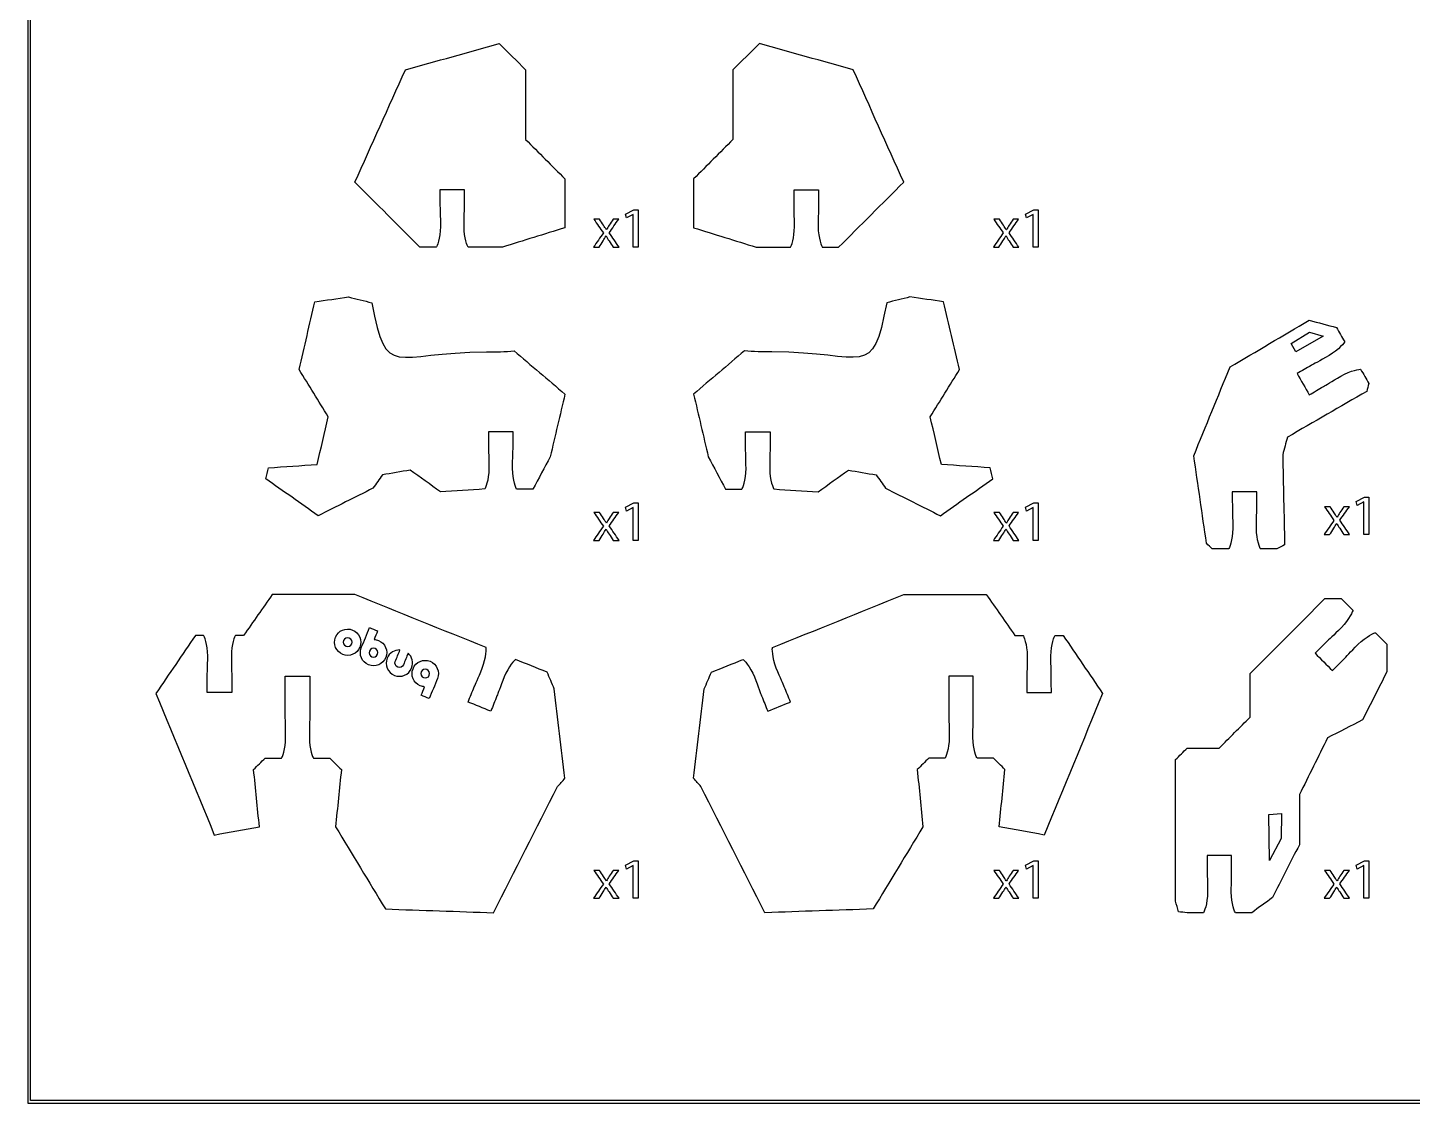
# Model space of a CAD drawing. Extents: x 0 to 850, y 0 to 600.
# Drawn here: x 0 to 169.5, y 0 to 131.6 of the extents above; entities that cross this region are included whole.
import ezdxf

# ---------------------------------------------------------------- set-up
doc = ezdxf.new("R2010")
doc.units = 0
doc.header["$MEASUREMENT"] = 0
doc.layers.add('DEFAULT', color=18, linetype='CONTINUOUS')

msp = doc.modelspace()

# ---------------------------------------------------------------- linework, layer by layer
at = {"layer": 'DEFAULT', "color": 5}
for points in [[(310, 375), (0, 375), (0, 0), (310, 0)], [(309.65, 0.35), (0.35, 0.35), (0.35, 374.65), (309.65, 374.65)], [(74.11, 108.74), (74.1, 108.74), (73.3, 108.31), (73.18, 108.78), (74.19, 109.32), (74.71, 109.32), (74.71, 104.73), (74.11, 104.73)], [(123.05, 108.74), (123.04, 108.74), (122.24, 108.31), (122.12, 108.78), (123.12, 109.32), (123.65, 109.32), (123.65, 104.73), (123.05, 104.73)], [(74.11, 72.87), (74.1, 72.87), (73.3, 72.44), (73.18, 72.91), (74.19, 73.45), (74.71, 73.45), (74.71, 68.86), (74.11, 68.86)], [(123.05, 72.87), (123.04, 72.87), (122.24, 72.44), (122.12, 72.91), (123.12, 73.45), (123.65, 73.45), (123.65, 68.86), (123.05, 68.86)], [(163.53, 73.58), (163.52, 73.58), (162.72, 73.15), (162.6, 73.62), (163.6, 74.16), (164.13, 74.16), (164.13, 69.57), (163.53, 69.57)], [(74.11, 29.09), (74.1, 29.09), (73.3, 28.66), (73.18, 29.13), (74.19, 29.67), (74.71, 29.67), (74.71, 25.08), (74.11, 25.08)], [(123.05, 29.09), (123.04, 29.09), (122.24, 28.66), (122.12, 29.13), (123.12, 29.67), (123.65, 29.67), (123.65, 25.08), (123.05, 25.08)], [(163.53, 29.09), (163.52, 29.09), (162.72, 28.66), (162.6, 29.13), (163.6, 29.67), (164.13, 29.67), (164.13, 25.08), (163.53, 25.08)]]:
    msp.add_lwpolyline(points, close=True, dxfattribs=at)
at = {"layer": 'DEFAULT', "color": 1}
for points in [[(154.62, 92.93), (156.87, 94.32), (158.54, 93.84), (155.21, 91.94)], [(153.46, 35.45), (153.39, 32.39), (151.98, 29.69), (151.88, 35.32)]]:
    msp.add_lwpolyline(points, close=True, dxfattribs=at)
for points, knots in [([(40.05, 112.68), (42.7, 110.03), (45.35, 107.38), (48, 104.73), (48.67, 104.73), (49.33, 104.73), (50, 104.73), (50.06, 104.73), (50.51, 105.85), (50.51, 107.23), (50.51, 108.61), (50.46, 109.39), (50.46, 109.73), (50.46, 110.4), (50.46, 111.06), (50.46, 111.73), (51.46, 111.73), (52.46, 111.73), (53.46, 111.73), (53.46, 111.06), (53.46, 110.39), (53.46, 109.73), (53.46, 109.39), (53.41, 108.61), (53.41, 107.23), (53.41, 105.89), (53.83, 104.8), (53.9, 104.73), (55.3, 104.73), (56.71, 104.73), (58.11, 104.73), (60.66, 105.53), (63.2, 106.32), (65.75, 107.11), (65.75, 109.1), (65.75, 111.1), (65.75, 113.09), (64.15, 114.7), (62.54, 116.3), (60.94, 117.91), (60.94, 120.74), (60.94, 123.58), (60.94, 126.42), (59.86, 127.5), (58.78, 128.57), (57.71, 129.65), (53.88, 128.57), (50.05, 127.5), (46.22, 126.42), (44.16, 121.84), (42.1, 117.26), (40.05, 112.68)], [0, 0, 0, 0, 31.883446, 31.883446, 31.883446, 37.553446, 37.553446, 37.553446, 38.553446, 38.553446, 38.553446, 39.553446, 39.553446, 39.553446, 45.213454, 45.213454, 45.213454, 53.713454, 53.713454, 53.713454, 59.383463, 59.383463, 59.383463, 60.383463, 60.383463, 60.383463, 61.383463, 61.383463, 61.383463, 73.323463, 73.323463, 73.323463, 95.998341, 95.998341, 95.998341, 112.958341, 112.958341, 112.958341, 132.248214, 132.248214, 132.248214, 156.378214, 156.378214, 156.378214, 169.332411, 169.332411, 169.332411, 203.165981, 203.165981, 203.165981, 245.844372, 245.844372, 245.844372, 245.844372]), ([(107.21, 112.68), (104.55, 110.03), (101.9, 107.38), (99.25, 104.73), (98.58, 104.73), (97.92, 104.73), (97.25, 104.73), (97.19, 104.73), (96.75, 105.85), (96.74, 107.23), (96.75, 108.61), (96.79, 109.39), (96.79, 109.73), (96.79, 110.4), (96.79, 111.06), (96.79, 111.73), (95.79, 111.73), (94.79, 111.73), (93.79, 111.73), (93.79, 111.06), (93.79, 110.39), (93.79, 109.73), (93.79, 109.39), (93.84, 108.61), (93.84, 107.23), (93.84, 105.89), (93.43, 104.8), (93.35, 104.73), (91.95, 104.73), (90.54, 104.73), (89.14, 104.73), (86.59, 105.53), (84.05, 106.32), (81.5, 107.11), (81.5, 109.1), (81.5, 111.1), (81.5, 113.09), (83.11, 114.7), (84.71, 116.3), (86.31, 117.91), (86.31, 120.74), (86.31, 123.58), (86.31, 126.42), (87.39, 127.5), (88.47, 128.57), (89.55, 129.65), (93.38, 128.57), (97.21, 127.5), (101.04, 126.42), (103.09, 121.84), (105.15, 117.26), (107.21, 112.68)], [42.67839, 42.67839, 42.67839, 42.67839, 74.561836, 74.561836, 74.561836, 80.231836, 80.231836, 80.231836, 81.231836, 81.231836, 81.231836, 82.231836, 82.231836, 82.231836, 87.891845, 87.891845, 87.891845, 96.391845, 96.391845, 96.391845, 102.061854, 102.061854, 102.061854, 103.061854, 103.061854, 103.061854, 104.061854, 104.061854, 104.061854, 116.001854, 116.001854, 116.001854, 138.676732, 138.676732, 138.676732, 155.636732, 155.636732, 155.636732, 174.926605, 174.926605, 174.926605, 199.056605, 199.056605, 199.056605, 212.010801, 212.010801, 212.010801, 245.844372, 245.844372, 245.844372, 288.522762, 288.522762, 288.522762, 288.522762]), ([(29.46, 77.73), (29.35, 77.29), (29.25, 76.84), (29.14, 76.39), (31.28, 74.89), (33.42, 73.38), (35.55, 71.88), (37.79, 73), (40.02, 74.12), (42.26, 75.24), (42.64, 75.78), (43.03, 76.33), (43.41, 76.87), (44.54, 77.07), (45.68, 77.27), (46.81, 77.46), (48.05, 76.58), (49.28, 75.69), (50.51, 74.81), (52.32, 74.92), (54.13, 75.03), (55.93, 75.15), (56, 75.15), (56.44, 76.26), (56.44, 77.64), (56.44, 79.02), (56.39, 79.8), (56.4, 80.14), (56.4, 80.81), (56.4, 81.47), (56.4, 82.14), (57.4, 82.14), (58.4, 82.14), (59.4, 82.14), (59.4, 81.47), (59.4, 80.81), (59.4, 80.14), (59.39, 79.8), (59.34, 79.02), (59.34, 77.64), (59.34, 76.26), (59.78, 75.15), (59.84, 75.14), (60.51, 75.14), (61.17, 75.13), (61.84, 75.13), (62.54, 76.45), (63.25, 77.77), (63.95, 79.08), (64.55, 81.64), (65.15, 84.2), (65.75, 86.76), (63.68, 88.52), (61.6, 90.29), (59.53, 92.05), (58.43, 91.96), (57.31, 91.91), (56.16, 91.91), (44.55, 91.91), (43.95, 88.35), (42.12, 97.93), (41.17, 98.17), (40.22, 98.41), (39.27, 98.64), (37.9, 98.45), (36.52, 98.25), (35.15, 98.06), (34.51, 95.29), (33.86, 92.53), (33.21, 89.77), (34.4, 87.84), (35.6, 85.91), (36.79, 83.98), (36.34, 82.04), (35.88, 80.1), (35.43, 78.16), (33.44, 78.02), (31.45, 77.88), (29.46, 77.73)], [0, 0, 0, 0, 3.90014, 3.90014, 3.90014, 26.126764, 26.126764, 26.126764, 47.390442, 47.390442, 47.390442, 53.062172, 53.062172, 53.062172, 62.851838, 62.851838, 62.851838, 75.75106, 75.75106, 75.75106, 91.155629, 91.155629, 91.155629, 92.155629, 92.155629, 92.155629, 93.155629, 93.155629, 93.155629, 98.812642, 98.812642, 98.812642, 107.307642, 107.307642, 107.307642, 112.976644, 112.976644, 112.976644, 113.976644, 113.976644, 113.976644, 114.976644, 114.976644, 114.976644, 120.645646, 120.645646, 120.645646, 133.331353, 133.331353, 133.331353, 155.681933, 155.681933, 155.681933, 178.830186, 178.830186, 178.830186, 179.830186, 179.830186, 179.830186, 180.830186, 180.830186, 180.830186, 189.181419, 189.181419, 189.181419, 200.960546, 200.960546, 200.960546, 225.090075, 225.090075, 225.090075, 244.380045, 244.380045, 244.380045, 261.340182, 261.340182, 261.340182, 278.306171, 278.306171, 278.306171, 278.306171]), ([(117.79, 77.73), (117.9, 77.29), (118, 76.84), (118.11, 76.39), (115.97, 74.89), (113.83, 73.38), (111.7, 71.88), (109.46, 73), (107.23, 74.12), (104.99, 75.24), (104.61, 75.78), (104.22, 76.33), (103.84, 76.87), (102.71, 77.07), (101.57, 77.27), (100.44, 77.46), (99.21, 76.58), (97.97, 75.69), (96.74, 74.81), (94.93, 74.92), (93.12, 75.03), (91.32, 75.15), (91.26, 75.15), (90.82, 76.26), (90.81, 77.64), (90.81, 79.02), (90.86, 79.8), (90.85, 80.14), (90.85, 80.81), (90.85, 81.47), (90.85, 82.14), (89.85, 82.14), (88.85, 82.14), (87.85, 82.14), (87.85, 81.47), (87.85, 80.81), (87.86, 80.14), (87.86, 79.8), (87.91, 79.02), (87.91, 77.64), (87.91, 76.26), (87.47, 75.15), (87.41, 75.14), (86.74, 75.14), (86.08, 75.13), (85.41, 75.13), (84.71, 76.45), (84, 77.77), (83.3, 79.08), (82.7, 81.64), (82.1, 84.2), (81.5, 86.76), (83.57, 88.52), (85.65, 90.29), (87.72, 92.05), (88.82, 91.96), (89.95, 91.91), (91.09, 91.91), (102.7, 91.91), (103.3, 88.35), (105.13, 97.93), (106.08, 98.17), (107.03, 98.41), (107.98, 98.64), (109.36, 98.45), (110.73, 98.25), (112.1, 98.06), (112.75, 95.29), (113.39, 92.53), (114.04, 89.77), (112.85, 87.84), (111.65, 85.91), (110.46, 83.98), (110.91, 82.04), (111.37, 80.1), (111.82, 78.16), (113.81, 78.02), (115.8, 77.88), (117.79, 77.73)], [16.965989, 16.965989, 16.965989, 16.965989, 20.866129, 20.866129, 20.866129, 43.092752, 43.092752, 43.092752, 64.356431, 64.356431, 64.356431, 70.028161, 70.028161, 70.028161, 79.817827, 79.817827, 79.817827, 92.717049, 92.717049, 92.717049, 108.121618, 108.121618, 108.121618, 109.121618, 109.121618, 109.121618, 110.121618, 110.121618, 110.121618, 115.778631, 115.778631, 115.778631, 124.273631, 124.273631, 124.273631, 129.942633, 129.942633, 129.942633, 130.942633, 130.942633, 130.942633, 131.942633, 131.942633, 131.942633, 137.611635, 137.611635, 137.611635, 150.297342, 150.297342, 150.297342, 172.647922, 172.647922, 172.647922, 195.796823, 195.796823, 195.796823, 196.796823, 196.796823, 196.796823, 197.796823, 197.796823, 197.796823, 206.148056, 206.148056, 206.148056, 217.927183, 217.927183, 217.927183, 242.056712, 242.056712, 242.056712, 261.346682, 261.346682, 261.346682, 278.306819, 278.306819, 278.306819, 295.272808, 295.272808, 295.272808, 295.272808]), ([(142.71, 79.22), (143.23, 75.65), (143.75, 72.08), (144.27, 68.51), (144.51, 68.28), (144.75, 68.04), (144.98, 67.81), (145.65, 67.81), (146.32, 67.81), (146.98, 67.81), (147.04, 67.81), (147.48, 68.93), (147.48, 70.31), (147.48, 71.69), (147.43, 72.47), (147.43, 72.81), (147.43, 73.47), (147.43, 74.14), (147.42, 74.81), (148.42, 74.81), (149.42, 74.81), (150.42, 74.81), (150.43, 74.14), (150.43, 73.48), (150.43, 72.81), (150.43, 72.47), (150.38, 71.69), (150.38, 70.31), (150.39, 68.93), (150.83, 67.81), (150.89, 67.81), (151.55, 67.81), (152.22, 67.81), (152.89, 67.81), (153.2, 67.98), (153.51, 68.15), (153.83, 68.32), (153.75, 72), (153.67, 75.67), (153.59, 79.34), (153.78, 80.05), (153.97, 80.77), (154.17, 81.48), (157.4, 83.35), (160.64, 85.22), (163.88, 87.09), (163.96, 87.42), (164.05, 87.74), (164.13, 88.06), (163.8, 88.64), (163.47, 89.21), (163.13, 89.79), (163.11, 89.84), (161.91, 89.66), (160.72, 88.97), (159.52, 88.28), (158.88, 87.85), (158.58, 87.68), (158, 87.35), (157.42, 87.01), (156.85, 86.68), (156.35, 87.54), (155.85, 88.41), (155.35, 89.27), (155.93, 89.61), (156.5, 89.94), (157.08, 90.27), (157.37, 90.44), (158.07, 90.79), (159.27, 91.48), (160.46, 92.17), (161.2, 93.12), (161.18, 93.17), (160.84, 93.75), (160.51, 94.33), (160.18, 94.9), (159.06, 95.2), (157.95, 95.5), (156.84, 95.8), (153.61, 93.89), (150.38, 91.99), (147.15, 90.08), (145.67, 86.46), (144.19, 82.84), (142.71, 79.22)], [0, 0, 0, 0, 30.670083, 30.670083, 30.670083, 33.511239, 33.511239, 33.511239, 39.18724, 39.18724, 39.18724, 40.18724, 40.18724, 40.18724, 41.18724, 41.18724, 41.18724, 46.851253, 46.851253, 46.851253, 55.354253, 55.354253, 55.354253, 61.008266, 61.008266, 61.008266, 62.008266, 62.008266, 62.008266, 63.008266, 63.008266, 63.008266, 68.672278, 68.672278, 68.672278, 71.703896, 71.703896, 71.703896, 102.935998, 102.935998, 102.935998, 109.226769, 109.226769, 109.226769, 141.013985, 141.013985, 141.013985, 143.858774, 143.858774, 143.858774, 149.521031, 149.521031, 149.521031, 150.521031, 150.521031, 150.521031, 151.521031, 151.521031, 151.521031, 157.186069, 157.186069, 157.186069, 165.682918, 165.682918, 165.682918, 171.34431, 171.34431, 171.34431, 172.34431, 172.34431, 172.34431, 173.34431, 173.34431, 173.34431, 179.015727, 179.015727, 179.015727, 188.806525, 188.806525, 188.806525, 220.688372, 220.688372, 220.688372, 253.960018, 253.960018, 253.960018, 253.960018]), ([(59.72, 54.29), (61.01, 53.77), (62.29, 53.26), (63.57, 52.74), (63.86, 52.06), (64.15, 51.38), (64.44, 50.69), (64.88, 47.05), (65.31, 43.4), (65.75, 39.76), (65.45, 39.42), (65.15, 39.09), (64.85, 38.76), (62.24, 33.61), (59.63, 28.46), (57.02, 23.31), (52.61, 23.47), (48.2, 23.62), (43.78, 23.77), (41.75, 27.12), (39.71, 30.47), (37.68, 33.82), (37.91, 36.16), (38.15, 38.49), (38.39, 40.82), (37.91, 41.3), (37.44, 41.77), (36.97, 42.24), (36.31, 42.24), (35.64, 42.24), (34.97, 42.24), (34.92, 42.24), (34.47, 43.36), (34.47, 44.74), (34.47, 46.12), (34.53, 46.9), (34.52, 47.24), (34.52, 48.9), (34.52, 50.57), (34.53, 52.24), (33.53, 52.24), (32.53, 52.24), (31.53, 52.24), (31.53, 50.57), (31.53, 48.91), (31.53, 47.24), (31.52, 46.9), (31.57, 46.13), (31.57, 44.74), (31.57, 43.36), (31.13, 42.24), (31.07, 42.24), (30.4, 42.24), (29.73, 42.24), (29.07, 42.24), (28.59, 41.77), (28.12, 41.3), (27.65, 40.83), (27.89, 38.49), (28.12, 36.16), (28.36, 33.82), (26.52, 33.49), (24.68, 33.15), (22.84, 32.82), (20.46, 38.59), (18.08, 44.36), (15.7, 50.14), (17.31, 52.51), (18.92, 54.87), (20.53, 57.24), (20.86, 57.24), (21.19, 57.24), (21.53, 57.24), (21.58, 57.24), (22.03, 56.12), (22.03, 54.74), (22.03, 53.36), (21.97, 52.58), (21.98, 52.24), (21.98, 51.58), (21.98, 50.91), (21.97, 50.24), (22.97, 50.24), (23.97, 50.24), (24.97, 50.24), (24.97, 50.91), (24.97, 51.57), (24.97, 52.24), (24.98, 52.58), (24.93, 53.35), (24.93, 54.74), (24.93, 56.12), (25.37, 57.24), (25.43, 57.24), (25.77, 57.24), (26.1, 57.24), (26.43, 57.24), (27.6, 58.9), (28.77, 60.57), (29.93, 62.24), (33.3, 62.24), (36.67, 62.24), (40.04, 62.24), (45.4, 60.08), (50.75, 57.91), (56.1, 55.75), (56.15, 55.74), (56.14, 54.53), (55.63, 53.25), (55.11, 51.96), (54.78, 51.26), (54.65, 50.95), (54.4, 50.33), (54.15, 49.71), (53.9, 49.09), (54.83, 48.72), (55.75, 48.35), (56.68, 47.97), (56.93, 48.59), (57.18, 49.21), (57.43, 49.83), (57.56, 50.14), (57.8, 50.88), (58.32, 52.17), (58.83, 53.43), (59.65, 54.29), (59.72, 54.29)], [0, 0, 0, 0, 11.779449, 11.779449, 11.779449, 18.072994, 18.072994, 18.072994, 49.300208, 49.300208, 49.300208, 53.105354, 53.105354, 53.105354, 102.185067, 102.185067, 102.185067, 139.744986, 139.744986, 139.744986, 173.083715, 173.083715, 173.083715, 193.035211, 193.035211, 193.035211, 198.697725, 198.697725, 198.697725, 204.367725, 204.367725, 204.367725, 205.367725, 205.367725, 205.367725, 206.367725, 206.367725, 206.367725, 220.548728, 220.548728, 220.548728, 229.048728, 229.048728, 229.048728, 243.219728, 243.219728, 243.219728, 244.219728, 244.219728, 244.219728, 245.219728, 245.219728, 245.219728, 250.888728, 250.888728, 250.888728, 256.553365, 256.553365, 256.553365, 276.502872, 276.502872, 276.502872, 292.413038, 292.413038, 292.413038, 345.513875, 345.513875, 345.513875, 369.855789, 369.855789, 369.855789, 372.685789, 372.685789, 372.685789, 373.685789, 373.685789, 373.685789, 374.685789, 374.685789, 374.685789, 380.365795, 380.365795, 380.365795, 388.854795, 388.854795, 388.854795, 394.525805, 394.525805, 394.525805, 395.525805, 395.525805, 395.525805, 396.525805, 396.525805, 396.525805, 399.365805, 399.365805, 399.365805, 416.662249, 416.662249, 416.662249, 445.322249, 445.322249, 445.322249, 494.412001, 494.412001, 494.412001, 495.412001, 495.412001, 495.412001, 496.412001, 496.412001, 496.412001, 502.087277, 502.087277, 502.087277, 510.581926, 510.581926, 510.581926, 516.243433, 516.243433, 516.243433, 517.243433, 517.243433, 517.243433, 518.243433, 518.243433, 518.243433, 518.243433]), ([(87.53, 54.29), (86.25, 53.77), (84.96, 53.26), (83.68, 52.74), (83.39, 52.06), (83.1, 51.38), (82.81, 50.69), (82.37, 47.05), (81.94, 43.4), (81.5, 39.76), (81.8, 39.42), (82.1, 39.09), (82.4, 38.76), (85.01, 33.61), (87.62, 28.46), (90.23, 23.31), (94.64, 23.47), (99.05, 23.62), (103.47, 23.77), (105.5, 27.12), (107.54, 30.47), (109.57, 33.82), (109.34, 36.16), (109.1, 38.49), (108.87, 40.82), (109.34, 41.3), (109.81, 41.77), (110.28, 42.24), (110.94, 42.24), (111.61, 42.24), (112.28, 42.24), (112.33, 42.24), (112.78, 43.36), (112.78, 44.74), (112.78, 46.12), (112.73, 46.9), (112.73, 47.24), (112.73, 48.9), (112.73, 50.57), (112.73, 52.24), (113.73, 52.24), (114.72, 52.24), (115.72, 52.24), (115.72, 50.57), (115.72, 48.91), (115.72, 47.24), (115.73, 46.9), (115.68, 46.13), (115.68, 44.74), (115.68, 43.36), (116.13, 42.24), (116.19, 42.24), (116.85, 42.24), (117.52, 42.24), (118.19, 42.24), (118.66, 41.77), (119.13, 41.3), (119.6, 40.83), (119.36, 38.49), (119.13, 36.16), (118.89, 33.82), (120.73, 33.49), (122.57, 33.15), (124.41, 32.82), (126.79, 38.59), (129.17, 44.36), (131.55, 50.14), (129.94, 52.51), (128.33, 54.87), (126.72, 57.24), (126.39, 57.24), (126.06, 57.24), (125.73, 57.24), (125.67, 57.24), (125.22, 56.12), (125.22, 54.74), (125.22, 53.36), (125.28, 52.58), (125.27, 52.24), (125.27, 51.58), (125.28, 50.91), (125.28, 50.24), (124.28, 50.24), (123.28, 50.24), (122.28, 50.24), (122.28, 50.91), (122.28, 51.57), (122.28, 52.24), (122.28, 52.58), (122.32, 53.35), (122.32, 54.74), (122.32, 56.12), (121.88, 57.24), (121.82, 57.24), (121.49, 57.24), (121.15, 57.24), (120.82, 57.24), (119.65, 58.9), (118.48, 60.57), (117.32, 62.24), (113.95, 62.24), (110.58, 62.24), (107.21, 62.24), (101.85, 60.08), (96.5, 57.91), (91.15, 55.75), (91.1, 55.74), (91.11, 54.53), (91.62, 53.25), (92.14, 51.96), (92.48, 51.26), (92.6, 50.95), (92.85, 50.33), (93.1, 49.71), (93.35, 49.09), (92.42, 48.72), (91.5, 48.35), (90.57, 47.97), (90.32, 48.59), (90.07, 49.21), (89.82, 49.83), (89.69, 50.14), (89.45, 50.88), (88.93, 52.17), (88.42, 53.43), (87.6, 54.29), (87.53, 54.29)], [1, 1, 1, 1, 12.779449, 12.779449, 12.779449, 19.072994, 19.072994, 19.072994, 50.300208, 50.300208, 50.300208, 54.105354, 54.105354, 54.105354, 103.185067, 103.185067, 103.185067, 140.744986, 140.744986, 140.744986, 174.083715, 174.083715, 174.083715, 194.035211, 194.035211, 194.035211, 199.697725, 199.697725, 199.697725, 205.367725, 205.367725, 205.367725, 206.367725, 206.367725, 206.367725, 207.367725, 207.367725, 207.367725, 221.548728, 221.548728, 221.548728, 230.048728, 230.048728, 230.048728, 244.219728, 244.219728, 244.219728, 245.219728, 245.219728, 245.219728, 246.219728, 246.219728, 246.219728, 251.887728, 251.887728, 251.887728, 257.552365, 257.552365, 257.552365, 277.501872, 277.501872, 277.501872, 293.412038, 293.412038, 293.412038, 346.512875, 346.512875, 346.512875, 370.854789, 370.854789, 370.854789, 373.684789, 373.684789, 373.684789, 374.684789, 374.684789, 374.684789, 375.684789, 375.684789, 375.684789, 381.364795, 381.364795, 381.364795, 389.853795, 389.853795, 389.853795, 395.524805, 395.524805, 395.524805, 396.524805, 396.524805, 396.524805, 397.524805, 397.524805, 397.524805, 400.364805, 400.364805, 400.364805, 417.661249, 417.661249, 417.661249, 446.321249, 446.321249, 446.321249, 495.411001, 495.411001, 495.411001, 496.411001, 496.411001, 496.411001, 497.411001, 497.411001, 497.411001, 503.086277, 503.086277, 503.086277, 511.580926, 511.580926, 511.580926, 517.242433, 517.242433, 517.242433, 518.242433, 518.242433, 518.242433, 519.242433, 519.242433, 519.242433, 519.242433]), ([(141.9, 43.46), (141.43, 42.99), (140.96, 42.52), (140.49, 42.04), (140.49, 36.27), (140.49, 30.5), (140.49, 24.73), (140.6, 24.3), (140.72, 23.87), (140.84, 23.43), (141.19, 23.39), (141.55, 23.35), (141.9, 23.31), (142.57, 23.31), (143.24, 23.32), (143.9, 23.32), (143.95, 23.31), (144.4, 24.44), (144.4, 25.82), (144.4, 27.2), (144.35, 27.97), (144.35, 28.32), (144.35, 28.98), (144.35, 29.65), (144.35, 30.32), (145.35, 30.32), (146.34, 30.32), (147.34, 30.32), (147.34, 29.65), (147.34, 28.99), (147.34, 28.32), (147.35, 27.98), (147.3, 27.2), (147.3, 25.82), (147.3, 24.44), (147.75, 23.32), (147.81, 23.32), (148.47, 23.32), (149.14, 23.32), (149.81, 23.32), (150.66, 23.94), (151.5, 24.55), (152.35, 25.17), (153.44, 27.32), (154.54, 29.48), (155.63, 31.63), (155.63, 33.67), (155.63, 35.72), (155.64, 37.76), (156.79, 40.07), (157.94, 42.39), (159.09, 44.71), (160.51, 45.44), (161.94, 46.17), (163.36, 46.9), (164.36, 48.87), (165.36, 50.84), (166.35, 52.81), (166.35, 53.92), (166.35, 55.04), (166.35, 56.16), (165.88, 56.63), (165.41, 57.09), (164.94, 57.56), (164.9, 57.61), (163.8, 57.13), (162.82, 56.15), (161.84, 55.17), (161.33, 54.59), (161.09, 54.35), (160.62, 53.87), (160.15, 53.4), (159.67, 52.93), (158.97, 53.64), (158.26, 54.34), (157.56, 55.05), (158.03, 55.52), (158.5, 55.99), (158.97, 56.46), (159.21, 56.71), (159.79, 57.22), (160.77, 58.2), (161.74, 59.18), (162.22, 60.28), (162.18, 60.33), (161.7, 60.8), (161.23, 61.27), (160.76, 61.74), (160.1, 61.74), (159.43, 61.74), (158.76, 61.74), (155.71, 58.68), (152.65, 55.63), (149.6, 52.57), (149.6, 50.8), (149.6, 49.02), (149.6, 47.24), (148.34, 45.98), (147.08, 44.72), (145.83, 43.46), (144.52, 43.46), (143.21, 43.46), (141.9, 43.46)], [0, 0, 0, 0, 5.670291, 5.670291, 5.670291, 54.748291, 54.748291, 54.748291, 58.557799, 58.557799, 58.557799, 61.588704, 61.588704, 61.588704, 67.263707, 67.263707, 67.263707, 68.263707, 68.263707, 68.263707, 69.263707, 69.263707, 69.263707, 74.929716, 74.929716, 74.929716, 83.426716, 83.426716, 83.426716, 89.088716, 89.088716, 89.088716, 90.088716, 90.088716, 90.088716, 91.088716, 91.088716, 91.088716, 96.759717, 96.759717, 96.759717, 105.672436, 105.672436, 105.672436, 126.212796, 126.212796, 126.212796, 143.57382, 143.57382, 143.57382, 165.564719, 165.564719, 165.564719, 179.167906, 179.167906, 179.167906, 197.948007, 197.948007, 197.948007, 207.443007, 207.443007, 207.443007, 213.099873, 213.099873, 213.099873, 214.099873, 214.099873, 214.099873, 215.099873, 215.099873, 215.099873, 220.770164, 220.770164, 220.770164, 229.26464, 229.26464, 229.26464, 234.925737, 234.925737, 234.925737, 235.925737, 235.925737, 235.925737, 236.925737, 236.925737, 236.925737, 242.583311, 242.583311, 242.583311, 248.253312, 248.253312, 248.253312, 284.98751, 284.98751, 284.98751, 300.11251, 300.11251, 300.11251, 315.250257, 315.250257, 315.250257, 326.381257, 326.381257, 326.381257, 326.381257])]:
    msp.add_open_spline(points, degree=3, knots=knots, dxfattribs=at)
at = {"layer": 'DEFAULT', "color": 5}
for points, knots in [([(69.99, 108.15), (70.15, 107.9), (70.31, 107.66), (70.47, 107.41), (70.6, 107.22), (70.71, 107.05), (70.82, 106.86), (70.83, 106.86), (70.83, 106.86), (70.84, 106.86), (70.95, 107.06), (71.07, 107.24), (71.18, 107.42), (71.34, 107.66), (71.5, 107.91), (71.66, 108.15), (71.88, 108.15), (72.11, 108.15), (72.33, 108.15), (71.94, 107.6), (71.55, 107.05), (71.17, 106.5), (71.57, 105.91), (71.97, 105.32), (72.37, 104.73), (72.13, 104.73), (71.89, 104.73), (71.66, 104.73), (71.49, 104.99), (71.33, 105.25), (71.16, 105.5), (71.02, 105.7), (70.91, 105.89), (70.79, 106.1), (70.79, 106.1), (70.78, 106.1), (70.78, 106.1), (70.66, 105.89), (70.54, 105.71), (70.42, 105.5), (70.25, 105.25), (70.09, 104.99), (69.92, 104.73), (69.7, 104.73), (69.47, 104.73), (69.24, 104.73), (69.64, 105.31), (70.05, 105.9), (70.45, 106.48), (70.07, 107.03), (69.68, 107.59), (69.3, 108.15), (69.53, 108.15), (69.76, 108.15), (69.99, 108.15)], [0, 0, 0, 0, 2.496157, 2.496157, 2.496157, 3.496157, 3.496157, 3.496157, 3.556157, 3.556157, 3.556157, 4.556157, 4.556157, 4.556157, 7.025432, 7.025432, 7.025432, 8.926432, 8.926432, 8.926432, 14.655108, 14.655108, 14.655108, 20.702157, 20.702157, 20.702157, 22.703157, 22.703157, 22.703157, 25.304849, 25.304849, 25.304849, 26.304849, 26.304849, 26.304849, 26.344849, 26.344849, 26.344849, 27.344849, 27.344849, 27.344849, 29.936219, 29.936219, 29.936219, 31.876219, 31.876219, 31.876219, 37.896774, 37.896774, 37.896774, 43.661796, 43.661796, 43.661796, 45.621796, 45.621796, 45.621796, 45.621796]), ([(118.93, 108.15), (119.09, 107.9), (119.25, 107.66), (119.41, 107.41), (119.54, 107.22), (119.65, 107.05), (119.76, 106.86), (119.77, 106.86), (119.77, 106.86), (119.78, 106.86), (119.89, 107.06), (120.01, 107.24), (120.12, 107.42), (120.28, 107.66), (120.44, 107.91), (120.6, 108.15), (120.82, 108.15), (121.05, 108.15), (121.27, 108.15), (120.88, 107.6), (120.49, 107.05), (120.11, 106.5), (120.5, 105.91), (120.9, 105.32), (121.3, 104.73), (121.07, 104.73), (120.83, 104.73), (120.6, 104.73), (120.43, 104.99), (120.26, 105.25), (120.1, 105.5), (119.96, 105.7), (119.85, 105.89), (119.73, 106.1), (119.73, 106.1), (119.72, 106.1), (119.72, 106.1), (119.6, 105.89), (119.48, 105.71), (119.36, 105.5), (119.19, 105.25), (119.03, 104.99), (118.86, 104.73), (118.63, 104.73), (118.41, 104.73), (118.18, 104.73), (118.58, 105.31), (118.99, 105.9), (119.39, 106.48), (119.01, 107.03), (118.62, 107.59), (118.23, 108.15), (118.47, 108.15), (118.7, 108.15), (118.93, 108.15)], [0, 0, 0, 0, 2.496157, 2.496157, 2.496157, 3.496157, 3.496157, 3.496157, 3.556157, 3.556157, 3.556157, 4.556157, 4.556157, 4.556157, 7.025432, 7.025432, 7.025432, 8.926432, 8.926432, 8.926432, 14.655108, 14.655108, 14.655108, 20.702157, 20.702157, 20.702157, 22.703157, 22.703157, 22.703157, 25.304849, 25.304849, 25.304849, 26.304849, 26.304849, 26.304849, 26.344849, 26.344849, 26.344849, 27.344849, 27.344849, 27.344849, 29.936219, 29.936219, 29.936219, 31.876219, 31.876219, 31.876219, 37.896774, 37.896774, 37.896774, 43.661796, 43.661796, 43.661796, 45.621796, 45.621796, 45.621796, 45.621796]), ([(159.41, 72.98), (159.57, 72.74), (159.73, 72.5), (159.89, 72.25), (160.02, 72.06), (160.13, 71.88), (160.24, 71.69), (160.25, 71.69), (160.25, 71.69), (160.26, 71.69), (160.37, 71.9), (160.49, 72.07), (160.6, 72.26), (160.76, 72.5), (160.92, 72.74), (161.08, 72.98), (161.3, 72.98), (161.53, 72.98), (161.75, 72.98), (161.36, 72.43), (160.97, 71.88), (160.58, 71.33), (160.98, 70.75), (161.38, 70.16), (161.78, 69.57), (161.55, 69.57), (161.31, 69.57), (161.08, 69.57), (160.91, 69.83), (160.74, 70.08), (160.58, 70.34), (160.44, 70.54), (160.33, 70.73), (160.21, 70.93), (160.21, 70.93), (160.2, 70.93), (160.2, 70.93), (160.08, 70.73), (159.96, 70.54), (159.84, 70.34), (159.67, 70.08), (159.51, 69.83), (159.34, 69.57), (159.11, 69.57), (158.89, 69.57), (158.66, 69.57), (159.06, 70.15), (159.47, 70.73), (159.87, 71.31), (159.49, 71.87), (159.1, 72.43), (158.71, 72.98), (158.95, 72.98), (159.18, 72.98), (159.41, 72.98)], [1.96, 1.96, 1.96, 1.96, 4.45699, 4.45699, 4.45699, 5.45699, 5.45699, 5.45699, 5.51699, 5.51699, 5.51699, 6.51699, 6.51699, 6.51699, 8.985431, 8.985431, 8.985431, 10.886431, 10.886431, 10.886431, 16.615107, 16.615107, 16.615107, 22.662983, 22.662983, 22.662983, 24.663983, 24.663983, 24.663983, 27.266512, 27.266512, 27.266512, 28.266512, 28.266512, 28.266512, 28.306512, 28.306512, 28.306512, 29.306512, 29.306512, 29.306512, 31.898724, 31.898724, 31.898724, 33.838724, 33.838724, 33.838724, 39.8601, 39.8601, 39.8601, 45.625122, 45.625122, 45.625122, 47.585122, 47.585122, 47.585122, 47.585122]), ([(69.99, 72.28), (70.15, 72.03), (70.31, 71.79), (70.47, 71.54), (70.6, 71.35), (70.71, 71.18), (70.82, 70.99), (70.83, 70.99), (70.83, 70.99), (70.84, 70.99), (70.95, 71.19), (71.07, 71.37), (71.18, 71.55), (71.34, 71.79), (71.5, 72.04), (71.66, 72.28), (71.88, 72.28), (72.11, 72.28), (72.33, 72.28), (71.94, 71.73), (71.55, 71.18), (71.17, 70.63), (71.57, 70.04), (71.97, 69.45), (72.37, 68.86), (72.13, 68.86), (71.89, 68.86), (71.66, 68.86), (71.49, 69.12), (71.33, 69.38), (71.16, 69.63), (71.02, 69.83), (70.91, 70.02), (70.79, 70.23), (70.79, 70.23), (70.78, 70.23), (70.78, 70.23), (70.66, 70.02), (70.54, 69.84), (70.42, 69.63), (70.25, 69.38), (70.09, 69.12), (69.92, 68.86), (69.7, 68.86), (69.47, 68.86), (69.24, 68.86), (69.64, 69.44), (70.05, 70.03), (70.45, 70.61), (70.07, 71.16), (69.68, 71.72), (69.3, 72.28), (69.53, 72.28), (69.76, 72.28), (69.99, 72.28)], [0, 0, 0, 0, 2.496157, 2.496157, 2.496157, 3.496157, 3.496157, 3.496157, 3.556157, 3.556157, 3.556157, 4.556157, 4.556157, 4.556157, 7.025432, 7.025432, 7.025432, 8.926432, 8.926432, 8.926432, 14.654291, 14.654291, 14.654291, 20.702167, 20.702167, 20.702167, 22.703167, 22.703167, 22.703167, 25.305696, 25.305696, 25.305696, 26.305696, 26.305696, 26.305696, 26.345696, 26.345696, 26.345696, 27.345696, 27.345696, 27.345696, 29.937908, 29.937908, 29.937908, 31.877908, 31.877908, 31.877908, 37.898463, 37.898463, 37.898463, 43.663485, 43.663485, 43.663485, 45.623485, 45.623485, 45.623485, 45.623485]), ([(118.93, 72.28), (119.09, 72.03), (119.25, 71.79), (119.41, 71.55), (119.54, 71.35), (119.65, 71.18), (119.76, 70.99), (119.77, 70.99), (119.77, 70.99), (119.78, 70.99), (119.89, 71.19), (120.01, 71.37), (120.12, 71.55), (120.28, 71.79), (120.44, 72.04), (120.6, 72.28), (120.82, 72.28), (121.05, 72.28), (121.27, 72.28), (120.88, 71.73), (120.49, 71.18), (120.11, 70.63), (120.5, 70.04), (120.9, 69.45), (121.3, 68.86), (121.07, 68.86), (120.83, 68.86), (120.6, 68.86), (120.43, 69.12), (120.26, 69.38), (120.1, 69.63), (119.96, 69.83), (119.85, 70.02), (119.73, 70.23), (119.73, 70.23), (119.72, 70.23), (119.72, 70.23), (119.6, 70.02), (119.48, 69.84), (119.36, 69.63), (119.19, 69.38), (119.03, 69.12), (118.86, 68.86), (118.63, 68.86), (118.41, 68.86), (118.18, 68.86), (118.58, 69.44), (118.99, 70.03), (119.39, 70.61), (119.01, 71.16), (118.62, 71.72), (118.23, 72.28), (118.47, 72.28), (118.7, 72.28), (118.93, 72.28)], [0, 0, 0, 0, 2.496157, 2.496157, 2.496157, 3.496157, 3.496157, 3.496157, 3.556157, 3.556157, 3.556157, 4.556157, 4.556157, 4.556157, 7.025432, 7.025432, 7.025432, 8.926432, 8.926432, 8.926432, 14.655108, 14.655108, 14.655108, 20.702157, 20.702157, 20.702157, 22.703157, 22.703157, 22.703157, 25.304849, 25.304849, 25.304849, 26.304849, 26.304849, 26.304849, 26.344849, 26.344849, 26.344849, 27.344849, 27.344849, 27.344849, 29.936219, 29.936219, 29.936219, 31.876219, 31.876219, 31.876219, 37.896774, 37.896774, 37.896774, 43.661796, 43.661796, 43.661796, 45.621796, 45.621796, 45.621796, 45.621796]), ([(69.99, 28.49), (70.15, 28.25), (70.31, 28), (70.47, 27.76), (70.6, 27.57), (70.71, 27.39), (70.82, 27.2), (70.83, 27.2), (70.83, 27.2), (70.84, 27.2), (70.95, 27.41), (71.07, 27.58), (71.18, 27.77), (71.34, 28.01), (71.5, 28.25), (71.66, 28.49), (71.88, 28.49), (72.11, 28.49), (72.33, 28.49), (71.94, 27.94), (71.55, 27.39), (71.17, 26.84), (71.57, 26.25), (71.97, 25.67), (72.37, 25.08), (72.13, 25.08), (71.89, 25.08), (71.66, 25.08), (71.49, 25.33), (71.33, 25.59), (71.16, 25.85), (71.02, 26.05), (70.91, 26.24), (70.79, 26.44), (70.79, 26.44), (70.78, 26.44), (70.78, 26.44), (70.66, 26.24), (70.54, 26.05), (70.42, 25.85), (70.25, 25.59), (70.09, 25.33), (69.92, 25.08), (69.7, 25.08), (69.47, 25.08), (69.24, 25.08), (69.64, 25.66), (70.05, 26.24), (70.45, 26.82), (70.07, 27.38), (69.68, 27.94), (69.3, 28.49), (69.53, 28.49), (69.76, 28.49), (69.99, 28.49)], [0, 0, 0, 0, 2.49699, 2.49699, 2.49699, 3.49699, 3.49699, 3.49699, 3.55699, 3.55699, 3.55699, 4.55699, 4.55699, 4.55699, 7.026266, 7.026266, 7.026266, 8.927266, 8.927266, 8.927266, 14.655941, 14.655941, 14.655941, 20.703817, 20.703817, 20.703817, 22.704817, 22.704817, 22.704817, 25.307347, 25.307347, 25.307347, 26.307347, 26.307347, 26.307347, 26.347347, 26.347347, 26.347347, 27.347347, 27.347347, 27.347347, 29.939559, 29.939559, 29.939559, 31.879559, 31.879559, 31.879559, 37.900114, 37.900114, 37.900114, 43.665958, 43.665958, 43.665958, 45.625958, 45.625958, 45.625958, 45.625958]), ([(118.93, 28.49), (119.09, 28.25), (119.25, 28), (119.41, 27.76), (119.54, 27.57), (119.65, 27.39), (119.76, 27.2), (119.77, 27.2), (119.77, 27.2), (119.78, 27.2), (119.89, 27.41), (120.01, 27.58), (120.12, 27.77), (120.28, 28.01), (120.44, 28.25), (120.6, 28.49), (120.82, 28.49), (121.05, 28.49), (121.27, 28.49), (120.88, 27.94), (120.49, 27.39), (120.11, 26.84), (120.5, 26.25), (120.9, 25.67), (121.3, 25.08), (121.07, 25.08), (120.83, 25.08), (120.6, 25.08), (120.43, 25.33), (120.26, 25.59), (120.1, 25.85), (119.96, 26.05), (119.85, 26.24), (119.73, 26.44), (119.73, 26.44), (119.72, 26.44), (119.72, 26.44), (119.6, 26.24), (119.48, 26.05), (119.36, 25.85), (119.19, 25.59), (119.03, 25.33), (118.86, 25.08), (118.63, 25.08), (118.41, 25.08), (118.18, 25.08), (118.58, 25.66), (118.99, 26.24), (119.39, 26.82), (119.01, 27.38), (118.62, 27.94), (118.23, 28.49), (118.47, 28.49), (118.7, 28.49), (118.93, 28.49)], [0, 0, 0, 0, 2.49699, 2.49699, 2.49699, 3.49699, 3.49699, 3.49699, 3.55699, 3.55699, 3.55699, 4.55699, 4.55699, 4.55699, 7.026266, 7.026266, 7.026266, 8.927266, 8.927266, 8.927266, 14.655941, 14.655941, 14.655941, 20.703817, 20.703817, 20.703817, 22.704817, 22.704817, 22.704817, 25.307347, 25.307347, 25.307347, 26.307347, 26.307347, 26.307347, 26.347347, 26.347347, 26.347347, 27.347347, 27.347347, 27.347347, 29.939559, 29.939559, 29.939559, 31.879559, 31.879559, 31.879559, 37.900114, 37.900114, 37.900114, 43.665958, 43.665958, 43.665958, 45.625958, 45.625958, 45.625958, 45.625958]), ([(159.41, 28.49), (159.57, 28.25), (159.73, 28), (159.89, 27.76), (160.02, 27.57), (160.13, 27.39), (160.24, 27.2), (160.25, 27.2), (160.25, 27.2), (160.26, 27.2), (160.37, 27.41), (160.49, 27.58), (160.6, 27.77), (160.76, 28.01), (160.92, 28.25), (161.08, 28.49), (161.3, 28.49), (161.53, 28.49), (161.75, 28.49), (161.36, 27.94), (160.97, 27.39), (160.58, 26.84), (160.98, 26.25), (161.38, 25.67), (161.78, 25.08), (161.55, 25.08), (161.31, 25.08), (161.08, 25.08), (160.91, 25.33), (160.74, 25.59), (160.58, 25.85), (160.44, 26.04), (160.33, 26.24), (160.21, 26.44), (160.21, 26.44), (160.2, 26.44), (160.2, 26.44), (160.08, 26.24), (159.96, 26.05), (159.84, 25.85), (159.67, 25.59), (159.51, 25.33), (159.34, 25.08), (159.11, 25.08), (158.89, 25.08), (158.66, 25.08), (159.06, 25.66), (159.47, 26.24), (159.87, 26.82), (159.49, 27.38), (159.1, 27.94), (158.71, 28.49), (158.95, 28.49), (159.18, 28.49), (159.41, 28.49)], [0, 0, 0, 0, 2.496157, 2.496157, 2.496157, 3.496157, 3.496157, 3.496157, 3.556157, 3.556157, 3.556157, 4.556157, 4.556157, 4.556157, 7.025432, 7.025432, 7.025432, 8.926432, 8.926432, 8.926432, 14.654291, 14.654291, 14.654291, 20.702167, 20.702167, 20.702167, 22.703167, 22.703167, 22.703167, 25.305696, 25.305696, 25.305696, 26.305696, 26.305696, 26.305696, 26.345696, 26.345696, 26.345696, 27.345696, 27.345696, 27.345696, 29.937908, 29.937908, 29.937908, 31.877908, 31.877908, 31.877908, 37.898463, 37.898463, 37.898463, 43.663485, 43.663485, 43.663485, 45.623485, 45.623485, 45.623485, 45.623485])]:
    msp.add_open_spline(points, degree=3, knots=knots, dxfattribs=at)
at = {"layer": 'DEFAULT', "color": 18}
for points, knots in [([(39.77, 57.9), (38.94, 58.23), (38, 57.83), (37.67, 57.01), (37.33, 56.18), (37.73, 55.24), (38.56, 54.91), (39.38, 54.58), (40.32, 54.98), (40.66, 55.8), (40.99, 56.63), (40.59, 57.57), (39.77, 57.9)], [1, 1, 1, 1, 2, 2, 2, 3, 3, 3, 4, 4, 4, 5, 5, 5, 5]), ([(42.93, 56.62), (42.75, 56.69), (42.57, 56.73), (42.4, 56.74), (42.54, 57.09), (42.68, 57.44), (42.82, 57.79), (42.49, 57.92), (42.16, 58.06), (41.82, 58.19), (41.49, 57.37), (41.16, 56.55), (40.83, 55.73), (40.5, 54.91), (40.9, 53.97), (41.72, 53.63), (42.55, 53.3), (43.49, 53.7), (43.82, 54.52), (44.15, 55.35), (43.75, 56.29), (42.93, 56.62)], [1, 1, 1, 1, 2, 2, 2, 5.211431, 5.211431, 5.211431, 8.256297, 8.256297, 8.256297, 15.777566, 15.777566, 15.777566, 16.777566, 16.777566, 16.777566, 17.777566, 17.777566, 17.777566, 18.777566, 18.777566, 18.777566, 18.777566]), ([(38.96, 55.91), (38.69, 56.02), (38.55, 56.33), (38.66, 56.61), (38.78, 56.88), (39.09, 57.01), (39.36, 56.9), (39.64, 56.79), (39.77, 56.48), (39.66, 56.2), (39.55, 55.93), (39.24, 55.8), (38.96, 55.91)], [0, 0, 0, 0, 1, 1, 1, 2, 2, 2, 3, 3, 3, 4, 4, 4, 4]), ([(42.12, 54.63), (41.85, 54.74), (41.72, 55.05), (41.83, 55.33), (41.94, 55.6), (42.25, 55.74), (42.53, 55.62), (42.8, 55.51), (42.93, 55.2), (42.82, 54.93), (42.71, 54.65), (42.4, 54.52), (42.12, 54.63)], [1, 1, 1, 1, 2, 2, 2, 3, 3, 3, 4, 4, 4, 5, 5, 5, 5]), ([(46.98, 53.25), (46.65, 52.42), (45.71, 52.02), (44.88, 52.35), (44.06, 52.69), (43.66, 53.63), (43.99, 54.45), (44.26, 55.1), (44.9, 55.49), (45.56, 55.46), (45.37, 54.99), (45.18, 54.52), (44.99, 54.05), (44.88, 53.78), (45.01, 53.46), (45.29, 53.35), (45.56, 53.24), (45.87, 53.37), (45.99, 53.65), (46.18, 54.12), (46.37, 54.59), (46.56, 55.06), (47.05, 54.62), (47.25, 53.9), (46.98, 53.25)], [0, 0, 0, 0, 1, 1, 1, 2, 2, 2, 3, 3, 3, 7.308162, 7.308162, 7.308162, 8.308162, 8.308162, 8.308162, 9.308162, 9.308162, 9.308162, 13.620782, 13.620782, 13.620782, 14.620782, 14.620782, 14.620782, 14.620782]), ([(49.25, 54.07), (48.43, 54.4), (47.49, 54), (47.16, 53.17), (46.82, 52.35), (47.22, 51.41), (48.05, 51.08), (48.22, 51.01), (48.4, 50.97), (48.58, 50.96), (48.44, 50.61), (48.3, 50.26), (48.15, 49.91), (48.49, 49.78), (48.82, 49.64), (49.15, 49.51), (49.48, 50.33), (49.81, 51.15), (50.14, 51.97), (50.48, 52.79), (50.08, 53.73), (49.25, 54.07)], [1, 1, 1, 1, 2, 2, 2, 3, 3, 3, 4, 4, 4, 7.213482, 7.213482, 7.213482, 10.257779, 10.257779, 10.257779, 17.77459, 17.77459, 17.77459, 18.77459, 18.77459, 18.77459, 18.77459]), ([(48.45, 52.07), (48.17, 52.18), (48.04, 52.5), (48.15, 52.77), (48.26, 53.05), (48.58, 53.18), (48.85, 53.07), (49.13, 52.96), (49.26, 52.65), (49.15, 52.37), (49.04, 52.09), (48.73, 51.96), (48.45, 52.07)], [1, 1, 1, 1, 2, 2, 2, 3, 3, 3, 4, 4, 4, 5, 5, 5, 5])]:
    msp.add_open_spline(points, degree=3, knots=knots, dxfattribs=at)

doc.saveas('drawing.dxf')
